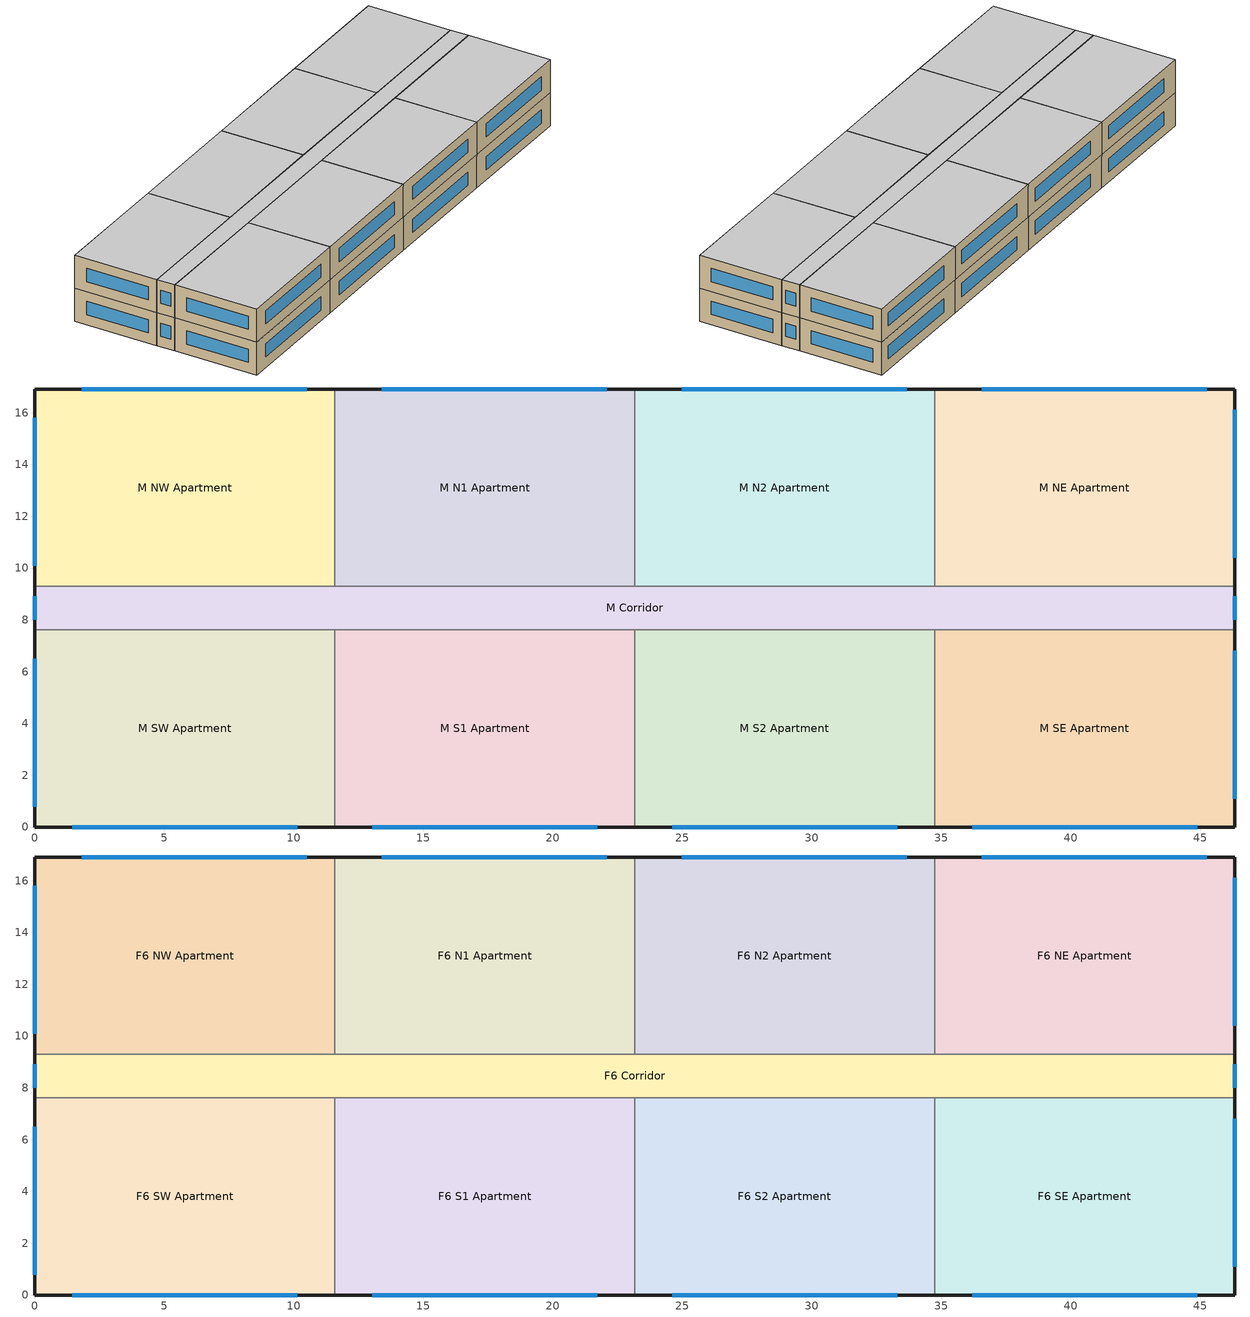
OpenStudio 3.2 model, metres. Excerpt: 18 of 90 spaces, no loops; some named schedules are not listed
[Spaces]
M S1 Apartment
 floor to F4 S1 Apartment: 23.16,7.62 23.16,0 11.58,0 11.58,7.62 z12.19
 wall outside: 11.58,0 23.16,0 z12.19:15.24
 wall to M Corridor: 23.16,7.62 11.58,7.62 z12.19:15.24
 wall to M S2 Apartment: 23.16,0 23.16,7.62 z12.19:15.24
 wall to M SW Apartment: 11.58,7.62 11.58,0 z12.19:15.24
 window: 13.03,0 21.72,0 z13.15:14.36
M Corridor
 floor to F4 Corridor: 46.33,9.3 46.33,7.62 0,7.62 0,9.3 z12.19
 wall outside: 46.33,7.62 46.33,9.3 / 0,9.3 0,7.62 z12.19:15.24
 wall to M SE Apartment: 34.75,7.62 46.33,7.62 z12.19:15.24
 wall to M NW Apartment: 11.58,9.3 0,9.3 z12.19:15.24
 wall to M SW Apartment: 0,7.62 11.58,7.62 z12.19:15.24
 wall to M N2 Apartment: 34.75,9.3 23.16,9.3 z12.19:15.24
 wall to M N1 Apartment: 23.16,9.3 11.58,9.3 z12.19:15.24
 wall to M NE Apartment: 46.33,9.3 34.75,9.3 z12.19:15.24
 wall to M S2 Apartment: 23.16,7.62 34.75,7.62 z12.19:15.24
 window: 46.33,8 46.33,8.91 / 0,8.91 0,8 z13.15:14.36
M NW Apartment
 floor to F4 NW Apartment: 11.58,16.92 11.58,9.3 0,9.3 0,16.92 z12.19
 wall outside: 11.58,16.92 0,16.92 0,9.3 z12.19:15.24
 wall to M N1 Apartment: 11.58,9.3 11.58,16.92 z12.19:15.24
 window: 0,15.8 0,10.08 / 10.5,16.92 1.81,16.92 z13.15:14.36
M N2 Apartment
 floor to F4 N2 Apartment: 34.75,16.92 34.75,9.3 23.16,9.3 23.16,16.92 z12.19
 wall outside: 34.75,16.92 23.16,16.92 z12.19:15.24
 wall to M NE Apartment: 34.75,9.3 34.75,16.92 z12.19:15.24
 wall to M N1 Apartment: 23.16,16.92 23.16,9.3 z12.19:15.24
 window: 33.66,16.92 24.98,16.92 z13.15:14.36
M SW Apartment
 floor to F4 SW Apartment: 11.58,7.62 11.58,0 0,0 0,7.62 z12.19
 wall outside: 0,7.62 0,0 11.58,0 z12.19:15.24
 window: 1.45,0 10.13,0 / 0,6.5 0,0.79 z13.15:14.36
M SE Apartment
 floor to F4 SE Apartment: 46.33,7.62 46.33,0 34.75,0 34.75,7.62 z12.19
 wall outside: 34.75,0 46.33,0 46.33,7.62 z12.19:15.24
 wall to M S2 Apartment: 34.75,7.62 34.75,0 z12.19:15.24
 window: 36.19,0 44.88,0 / 46.33,1.1 46.33,6.81 z13.15:14.36
M N1 Apartment
 floor to F4 N1 Apartment: 23.16,16.92 23.16,9.3 11.58,9.3 11.58,16.92 z12.19
 wall outside: 23.16,16.92 11.58,16.92 z12.19:15.24
 window: 22.08,16.92 13.4,16.92 z13.15:14.36
M NE Apartment
 floor to F4 NE Apartment: 46.33,16.92 46.33,9.3 34.75,9.3 34.75,16.92 z12.19
 wall outside: 46.33,9.3 46.33,16.92 34.75,16.92 z12.19:15.24
 window: 45.25,16.92 36.56,16.92 / 46.33,10.4 46.33,16.11 z13.15:14.36
M S2 Apartment
 floor to F4 S2 Apartment: 34.75,7.62 34.75,0 23.16,0 23.16,7.62 z12.19
 wall outside: 23.16,0 34.75,0 z12.19:15.24
 window: 24.61,0 33.3,0 z13.15:14.36
F6 S2 Apartment
 floor to M S2 Apartment: 34.75,7.62 34.75,0 23.16,0 23.16,7.62 z15.24
 wall outside: 23.16,0 34.75,0 z15.24:18.29
 wall to F6 Corridor: 34.75,7.62 23.16,7.62 z15.24:18.29
 wall to F6 S1 Apartment: 23.16,7.62 23.16,0 z15.24:18.29
 wall to F6 SE Apartment: 34.75,0 34.75,7.62 z15.24:18.29
 window: 24.61,0 33.3,0 z16.19:17.41
 ceiling to F7 S2 Apartment: 34.75,0 34.75,7.62 23.16,7.62 23.16,0 z18.29
F6 NE Apartment
 floor to M NE Apartment: 46.33,16.92 46.33,9.3 34.75,9.3 34.75,16.92 z15.24
 wall outside: 46.33,9.3 46.33,16.92 34.75,16.92 z15.24:18.29
 wall to F6 N2 Apartment: 34.75,16.92 34.75,9.3 z15.24:18.29
 wall to F6 Corridor: 34.75,9.3 46.33,9.3 z15.24:18.29
 window: 46.33,10.4 46.33,16.11 / 45.25,16.92 36.56,16.92 z16.19:17.41
 ceiling to F7 NE Apartment: 46.33,9.3 46.33,16.92 34.75,16.92 34.75,9.3 z18.29
F6 S1 Apartment
 floor to M S1 Apartment: 23.16,7.62 23.16,0 11.58,0 11.58,7.62 z15.24
 wall outside: 11.58,0 23.16,0 z15.24:18.29
 wall to F6 SW Apartment: 11.58,7.62 11.58,0 z15.24:18.29
 wall to F6 Corridor: 23.16,7.62 11.58,7.62 z15.24:18.29
 window: 13.03,0 21.72,0 z16.19:17.41
 ceiling to F7 S1 Apartment: 23.16,0 23.16,7.62 11.58,7.62 11.58,0 z18.29
F6 Corridor
 floor to M Corridor: 46.33,9.3 46.33,7.62 0,7.62 0,9.3 z15.24
 wall outside: 46.33,7.62 46.33,9.3 / 0,9.3 0,7.62 z15.24:18.29
 wall to F6 N1 Apartment: 23.16,9.3 11.58,9.3 z15.24:18.29
 wall to F6 SE Apartment: 34.75,7.62 46.33,7.62 z15.24:18.29
 wall to F6 SW Apartment: 0,7.62 11.58,7.62 z15.24:18.29
 wall to F6 N2 Apartment: 34.75,9.3 23.16,9.3 z15.24:18.29
 wall to F6 NW Apartment: 11.58,9.3 0,9.3 z15.24:18.29
 window: 46.33,8 46.33,8.91 / 0,8.91 0,8 z16.19:17.41
 ceiling to F7 Corridor: 46.33,7.62 46.33,9.3 0,9.3 0,7.62 z18.29
F6 SE Apartment
 floor to M SE Apartment: 46.33,7.62 46.33,0 34.75,0 34.75,7.62 z15.24
 wall outside: 34.75,0 46.33,0 46.33,7.62 z15.24:18.29
 window: 46.33,1.1 46.33,6.81 / 36.19,0 44.88,0 z16.19:17.41
 ceiling to F7 SE Apartment: 46.33,0 46.33,7.62 34.75,7.62 34.75,0 z18.29
F6 N1 Apartment
 floor to M N1 Apartment: 23.16,16.92 23.16,9.3 11.58,9.3 11.58,16.92 z15.24
 wall outside: 23.16,16.92 11.58,16.92 z15.24:18.29
 wall to F6 N2 Apartment: 23.16,9.3 23.16,16.92 z15.24:18.29
 wall to F6 NW Apartment: 11.58,16.92 11.58,9.3 z15.24:18.29
 window: 22.08,16.92 13.4,16.92 z16.19:17.41
 ceiling to F7 N1 Apartment: 23.16,9.3 23.16,16.92 11.58,16.92 11.58,9.3 z18.29
F6 NW Apartment
 floor to M NW Apartment: 11.58,16.92 11.58,9.3 0,9.3 0,16.92 z15.24
 wall outside: 11.58,16.92 0,16.92 0,9.3 z15.24:18.29
 window: 0,15.8 0,10.08 / 10.5,16.92 1.81,16.92 z16.19:17.41
 ceiling to F7 NW Apartment: 11.58,9.3 11.58,16.92 0,16.92 0,9.3 z18.29
F6 N2 Apartment
 floor to M N2 Apartment: 34.75,16.92 34.75,9.3 23.16,9.3 23.16,16.92 z15.24
 wall outside: 34.75,16.92 23.16,16.92 z15.24:18.29
 window: 33.66,16.92 24.98,16.92 z16.19:17.41
 ceiling to F7 N2 Apartment: 34.75,9.3 34.75,16.92 23.16,16.92 23.16,9.3 z18.29
F6 SW Apartment
 floor to M SW Apartment: 11.58,7.62 11.58,0 0,0 0,7.62 z15.24
 wall outside: 0,7.62 0,0 11.58,0 z15.24:18.29
 window: 1.45,0 10.13,0 / 0,6.5 0,0.79 z16.19:17.41
 ceiling to F7 SW Apartment: 11.58,0 11.58,7.62 0,7.62 0,0 z18.29
[Site]
New York-John F Kennedy Intl AP_NY_USA: Latitude {deg}=40.65; Longitude {deg}=-73.8; Time Zone {hr}=-5; Elevation {m}=5; Terrain=City
[Building]
-HighriseApartment-ASHRAE 169-2013-4A created: 2022-04-15 15:27:18 -0700: North Axis {deg}=0; Default Construction Set=90.1-2004 - HighApt - ASHRAE 169-2013-4A; Standards Number of Stories=10; Standards Number of Above Ground Stories=10; Standards Building Type=HighriseApartment
[ClimateZones]
Climate Zone Institution Name 1=ASHRAE; Climate Zone Document Name 1=ANSI/ASHRAE Standard 169; Climate Zone Document Year 1=2006; Climate Zone Value 1=4A
[Site:WaterMainsTemperature]
Calculation Method=Correlation; Annual Average Outdoor Air Temperature {C}=12.4667; Maximum Difference In Monthly Average Outdoor Air Temperatures {deltaC}=25.2
[SizingPeriod:DesignDay] Barometric Pressure {Pa}=101241; Sky Clearness=0; Rain Indicator=0; Snow Indicator=0; Day of Month=21; Daylight Saving Time Indicator=0; Humidity Indicating Type=Wetbulb; Dry-Bulb Temperature Range Modifier Type=DefaultMultipliers
Name | Maximum Dry-Bulb Temperature {C} | Daily Dry-Bulb Temperature Range {deltaC} | Humidity Indicating Conditions at Maximum Dry-Bulb | Wind Speed {m/s} | Wind Direction {deg} | Month | Day Type | Solar Model Indicator | ASHRAE Taub | ASHRAE Taud
New.York-John.F.Kennedy.Intl.AP_NY_USA Ann Clg .4% Condns DB=>MWB | 32.1 | 7.4 | 23.1 | 5.6 | 230 | 7 | SummerDesignDay | ASHRAETau | 0.541 | 1.8
New.York-John.F.Kennedy.Intl.AP_NY_USA Ann Htg 99.6% Condns DB | -10.7 | 0 | -10.7 | 7.5 | 320 | 1 | WinterDesignDay | ASHRAEClearSky
[Site:GroundTemperature:FCfactorMethod]
January Ground Temperature {C}=14; February Ground Temperature {C}=7.3; March Ground Temperature {C}=3.3; April Ground Temperature {C}=1.2; May Ground Temperature {C}=-0.2; June Ground Temperature {C}=5.6; July Ground Temperature {C}=10.9; August Ground Temperature {C}=16.1; September Ground Temperature {C}=21.7; October Ground Temperature {C}=25; November Ground Temperature {C}=24.8; December Ground Temperature {C}=19.9
[Material:NoMass] Thermal Absorptance=0.9; Solar Absorptance=0.7
Name | Roughness | Thermal Resistance {m2-K/W} | Visible Absorptance
CP02 CARPET PAD | VeryRough | 0.21648 | 0.8
Typical Insulation R-8.93 | Smooth | 1.57183 | 0.7
Typical Carpet Pad | Smooth | 0.21648 | 0.8
Typical Insulation R-13.45 | Smooth | 2.368 | 0.7
Typical Insulation R-14.76 | Smooth | 2.59864 | 0.7
Typical Insulation R-0.58 | Smooth | 0.101875 | 0.7
Typical Insulation R-0.01 | Smooth | 0.001 | 0.7
[Material]
Name | Roughness | Thickness {m} | Conductivity {W/m-K} | Density {kg/m3} | Specific Heat {J/kg-K} | Thermal Absorptance | Solar Absorptance | Visible Absorptance
100mm Normalweight concrete floor | MediumSmooth | 0.1016 | 2.31 | 2322 | 832
G01 13mm gypsum board | Smooth | 0.0127 | 0.16 | 800 | 1090 | 0.9 | 0.7 | 0.5
4 in. Normalweight Concrete Floor | MediumRough | 0.1016 | 2.31 | 2322 | 832 | 0.9 | 0.7 | 0.7
25mm Stucco | Smooth | 0.0254 | 0.72 | 1856 | 840 | 0.9 | 0.7 | 0.7
5/8 in. Gypsum Board | MediumSmooth | 0.0159 | 0.16 | 800 | 1090 | 0.9 | 0.7 | 0.7
Roof Membrane | VeryRough | 0.0095 | 0.16 | 1121.29 | 1460 | 0.9 | 0.7 | 0.7
Metal Roof Surface; F08 Metal surface | Smooth | 0.0008 | 45.28 | 7824 | 500 | 0.9 | 0.7 | 0.7
6 in. Normalweight Concrete Floor | MediumRough | 0.1524 | 2.31 | 2322 | 832 | 0.9 | 0.7 | 0.7
8 in. Concrete Block Basement Wall | MediumRough | 0.2032 | 1.326 | 1842 | 912 | 0.9 | 0.7 | 0.7
G05 25mm wood | MediumSmooth | 0.0254 | 0.15 | 608 | 1630 | 0.9 | 0.5 | 0.5
Std Wood 6inch | MediumSmooth | 0.15 | 0.12 | 540 | 1210 | 0.9 | 0.7 | 0.7
[DefaultConstructionSet]
90.1-2004 - HighApt - ASHRAE 169-2013-4A: Default Exterior Surface Constructions=Default Surface Constructions 1; Default Interior Surface Constructions=Default Surface Constructions 2; Default Ground Contact Surface Constructions=Default Surface Constructions 3; Default Exterior SubSurface Constructions=Default Sub Surface Constructions 1; Default Interior SubSurface Constructions=Default Sub Surface Constructions 2; Interior Partition Construction=Typical Interior Partition
[DefaultSurfaceConstructions]
Name | Floor Construction | Wall Construction | Roof Ceiling Construction
Default Surface Constructions 1 | Typical Insulated Exterior Mass Floor R-11.49 | Typical Insulated Steel Framed Exterior Wall R-15.63 | Typical IEAD Roof R-15.87
Default Surface Constructions 2 | Typical Interior Floor | Typical Interior Wall | Typical Interior Ceiling
Default Surface Constructions 3 | Typical Insulated Carpeted 6in Slab Floor | Typical Insulated Basement Mass Wall
[Construction]
Typical Insulated Exterior Mass Floor R-11.49: Typical Insulation R-8.93, 4 in. Normalweight Concrete Floor, Typical Carpet Pad
Typical Insulated Steel Framed Exterior Wall R-15.63: 25mm Stucco, 5/8 in. Gypsum Board, Typical Insulation R-13.45, 5/8 in. Gypsum Board
Typical IEAD Roof R-15.87: Roof Membrane, Typical Insulation R-14.76, Metal Roof Surface
Typical Interior Floor: 100mm Normalweight concrete floor, CP02 CARPET PAD
Typical Interior Wall: G01 13mm gypsum board, G01 13mm gypsum board
Typical Interior Ceiling: CP02 CARPET PAD, 100mm Normalweight concrete floor
Typical Insulated Carpeted 6in Slab Floor: 6 in. Normalweight Concrete Floor, Typical Carpet Pad
Typical Insulated Basement Mass Wall: 8 in. Concrete Block Basement Wall
U 0.57 SHGC 0.39 Dbl Ref-D Clr 6mm/6mm Air: REF D CLEAR 6MM, AIR 6MM, CLEAR 6MM
Typical Insulated Metal Door R-1.43: F08 Metal surface, Typical Insulation R-0.58
Typical Overhead Door R-0.86: Typical Insulation R-0.01
U 1.17 SHGC 0.49 Simple Glazing Skylight U-1.17 SHGC 0.39: U 1.17 SHGC 0.49 Simple Glazing U-1.17 SHGC 0.39
Typical Interior Window: Clear 3mm
Typical Interior Door; Typical Interior Partition: G05 25mm wood
InteriorFurnishings: Std Wood 6inch
[DefaultSubSurfaceConstructions]
Name | Fixed Window Construction | Operable Window Construction | Door Construction | Glass Door Construction | Overhead Door Construction | Skylight Construction | Tubular Daylight Dome Construction | Tubular Daylight Diffuser Construction
Default Sub Surface Constructions 1 | U 0.57 SHGC 0.39 Dbl Ref-D Clr 6mm/6mm Air | U 0.57 SHGC 0.39 Dbl Ref-D Clr 6mm/6mm Air | Typical Insulated Metal Door R-1.43 | U 0.57 SHGC 0.39 Dbl Ref-D Clr 6mm/6mm Air | Typical Overhead Door R-0.86 | U 1.17 SHGC 0.49 Simple Glazing Skylight U-1.17 SHGC 0.39 | Typical Interior Window | Typical Interior Window
Default Sub Surface Constructions 2 | Typical Interior Window | Typical Interior Window | Typical Interior Door
[WindowMaterial:Glazing] Optical Data Type=SpectralAverage; Infrared Transmittance at Normal Incidence=0; Front Side Infrared Hemispherical Emissivity=0.84; Conductivity {W/m-K}=0.9; Dirt Correction Factor for Solar and Visible Transmittance=1; Solar Diffusing=No
Name | Thickness {m} | Solar Transmittance at Normal Incidence | Front Side Solar Reflectance at Normal Incidence | Back Side Solar Reflectance at Normal Incidence | Visible Transmittance at Normal Incidence | Front Side Visible Reflectance at Normal Incidence | Back Side Visible Reflectance at Normal Incidence | Back Side Infrared Hemispherical Emissivity
REF D CLEAR 6MM | 0.006 | 0.429 | 0.308 | 0.379 | 0.334 | 0.453 | 0.505 | 0.82
CLEAR 6MM | 0.006 | 0.775 | 0.071 | 0.071 | 0.881 | 0.08 | 0.08 | 0.84
Clear 3mm | 0.003 | 0.837 | 0.075 | 0.075 | 0.898 | 0.081 | 0.081 | 0.84
[WindowMaterial:Gas]
AIR 6MM: Gas Type=Air; Thickness {m}=0.0063
[WindowMaterial:SimpleGlazingSystem]
U 1.17 SHGC 0.49 Simple Glazing U-1.17 SHGC 0.39: U-Factor {W/m2-K}=6.64357; Solar Heat Gain Coefficient=0.39; Visible Transmittance=0.38
[Space] Part of Total Floor Area=Yes
Name | Space Type | Building Story | Thermal Zone
F6 NE Apartment | HighriseApartment Apartment | Building Story 6 | F6 NE Apartment ZN
F6 S1 Apartment | HighriseApartment Apartment | Building Story 6 | F6 S1 Apartment ZN
F6 SE Apartment | HighriseApartment Apartment | Building Story 6 | F6 SE Apartment ZN
M NE Apartment | HighriseApartment Apartment | Building Story 5 | M NE Apartment ZN
M S1 Apartment | HighriseApartment Apartment | Building Story 5 | M S1 Apartment ZN
M Corridor | HighriseApartment Corridor | Building Story 5 | M Corridor ZN
F6 S2 Apartment | HighriseApartment Apartment | Building Story 6 | F6 S2 Apartment ZN
M SW Apartment | HighriseApartment Apartment | Building Story 5 | M SW Apartment ZN
F6 Corridor | HighriseApartment Corridor | Building Story 6 | F6 Corridor ZN
M NW Apartment | HighriseApartment Apartment | Building Story 5 | M NW Apartment ZN
M N2 Apartment | HighriseApartment Apartment | Building Story 5 | M N2 Apartment ZN
M N1 Apartment | HighriseApartment Apartment | Building Story 5 | M N1 Apartment ZN
F6 N1 Apartment | HighriseApartment Apartment | Building Story 6 | F6 N1 Apartment ZN
F6 N2 Apartment | HighriseApartment Apartment | Building Story 6 | F6 N2 Apartment ZN
M SE Apartment | HighriseApartment Apartment | Building Story 5 | M SE Apartment ZN
F6 NW Apartment | HighriseApartment Apartment | Building Story 6 | F6 NW Apartment ZN
F6 SW Apartment | HighriseApartment Apartment | Building Story 6 | F6 SW Apartment ZN
M S2 Apartment | HighriseApartment Apartment | Building Story 5 | M S2 Apartment ZN
[BuildingStory]
Name | Nominal Z Coordinate {m}
Building Story 5 | 12.1914
Building Story 6 | 15.2393
[SpaceType] Standards Building Type=HighriseApartment
Name | Default Schedule Set | Design Specification Outdoor Air Object | Standards Space Type
HighriseApartment Corridor | HighriseApartment Corridor Schedule Set | HighriseApartment Corridor Ventilation | Corridor
HighriseApartment Apartment | HighriseApartment Apartment Schedule Set | HighriseApartment Apartment Ventilation | Apartment
[People]
HighriseApartment Apartment People: People Definition=HighriseApartment Apartment People Definition; Space or SpaceType=HighriseApartment Apartment; Work Efficiency Schedule=Work Efficiency Schedule; Clothing Insulation Schedule=Clothing Schedule; Air Velocity Schedule=Air Velocity Schedule; Multiplier=1
[Lights] Space or SpaceType=HighriseApartment Apartment; Fraction Replaceable=1
Name | Lights Definition
HighriseApartment Apartment Lights | HighriseApartment Apartment Lights Definition
HighriseApartment Apartment Additional Lights | HighriseApartment Apartment Additional Lights Definition
[DesignSpecification:OutdoorAir]
HighriseApartment Apartment Ventilation: Outdoor Air Method=Sum; Outdoor Air Flow Air Changes per Hour {1/hr}=0.35
[DefaultScheduleSet]
HighriseApartment Apartment Schedule Set: Number of People Schedule=ApartmentHighRise OCC_APT_SCH; People Activity Level Schedule=ApartmentMidRise Activity Schedule; Lighting Schedule=ApartmentHighRise LTG_APT_SCH; Electric Equipment Schedule=ApartmentHighRise EQP_APT_SCH; Infiltration Schedule=ApartmentHighRise INF_APT_SCH
[ThermostatSetpoint:DualSetpoint]
Name | Heating Setpoint Temperature Schedule | Cooling Setpoint Temperature Schedule
HighriseApartment Corridor Thermostat 4; HighriseApartment Corridor Thermostat 9
HighriseApartment Apartment Thermostat 25; HighriseApartment Apartment Thermostat 26; HighriseApartment Apartment Thermostat 27; HighriseApartment Apartment Thermostat 28; HighriseApartment Apartment Thermostat 29; HighriseApartment Apartment Thermostat 30; HighriseApartment Apartment Thermostat 31; HighriseApartment Apartment Thermostat 32; HighriseApartment Apartment Thermostat 64; HighriseApartment Apartment Thermostat 65; HighriseApartment Apartment Thermostat 66; HighriseApartment Apartment Thermostat 67; HighriseApartment Apartment Thermostat 68; HighriseApartment Apartment Thermostat 69; HighriseApartment Apartment Thermostat 70; HighriseApartment Apartment Thermostat 71 | ApartmentHighRise HTGSETP_APT_SCH | ApartmentHighRise CLGSETP_APT_SCH
[SpaceInfiltration:DesignFlowRate] Schedule=ApartmentHighRise INF_APT_SCH; Design Flow Rate Calculation Method=Flow/ExteriorArea; Flow per Exterior Surface Area {m3/s-m2}=0.00102523; Constant Term Coefficient=0; Temperature Term Coefficient=0; Velocity Term Coefficient=0.224; Velocity Squared Term Coefficient=0
Name | Space or SpaceType
F6 Corridor Infiltration | F6 Corridor
F6 N1 Apartment Infiltration | F6 N1 Apartment
F6 N2 Apartment Infiltration | F6 N2 Apartment
F6 NE Apartment Infiltration | F6 NE Apartment
F6 NW Apartment Infiltration | F6 NW Apartment
F6 S1 Apartment Infiltration | F6 S1 Apartment
F6 S2 Apartment Infiltration | F6 S2 Apartment
F6 SE Apartment Infiltration | F6 SE Apartment
F6 SW Apartment Infiltration | F6 SW Apartment
M Corridor Infiltration | M Corridor
M N1 Apartment Infiltration | M N1 Apartment
M N2 Apartment Infiltration | M N2 Apartment
M NE Apartment Infiltration | M NE Apartment
M NW Apartment Infiltration | M NW Apartment
M S1 Apartment Infiltration | M S1 Apartment
M S2 Apartment Infiltration | M S2 Apartment
M SE Apartment Infiltration | M SE Apartment
M SW Apartment Infiltration | M SW Apartment
[ThermalZone] Use Ideal Air Loads=No
Name | Thermostat
F6 Corridor ZN | HighriseApartment Corridor Thermostat 4
F6 N1 Apartment ZN | HighriseApartment Apartment Thermostat 25
F6 N2 Apartment ZN | HighriseApartment Apartment Thermostat 26
F6 NE Apartment ZN | HighriseApartment Apartment Thermostat 27
F6 NW Apartment ZN | HighriseApartment Apartment Thermostat 28
F6 S1 Apartment ZN | HighriseApartment Apartment Thermostat 29
F6 S2 Apartment ZN | HighriseApartment Apartment Thermostat 30
F6 SE Apartment ZN | HighriseApartment Apartment Thermostat 31
F6 SW Apartment ZN | HighriseApartment Apartment Thermostat 32
M Corridor ZN | HighriseApartment Corridor Thermostat 9
M N1 Apartment ZN | HighriseApartment Apartment Thermostat 64
M N2 Apartment ZN | HighriseApartment Apartment Thermostat 65
M NE Apartment ZN | HighriseApartment Apartment Thermostat 66
M NW Apartment ZN | HighriseApartment Apartment Thermostat 67
M S1 Apartment ZN | HighriseApartment Apartment Thermostat 68
M S2 Apartment ZN | HighriseApartment Apartment Thermostat 69
M SE Apartment ZN | HighriseApartment Apartment Thermostat 70
M SW Apartment ZN | HighriseApartment Apartment Thermostat 71
[InternalMass:Definition]
Internal Mass Definition 1: Construction=InteriorFurnishings; Design Level Calculation Method=SurfaceArea/Area; Surface Area per Space Floor Area=2
[InternalMass] Internal Mass Definition=Internal Mass Definition 1; Multiplier=1
Name | Space or SpaceType
F6 SW Apartment Mass | F6 SW Apartment
F6 NW Apartment Mass | F6 NW Apartment
M N1 Apartment Mass | M N1 Apartment
F6 S2 Apartment Mass | F6 S2 Apartment
M NE Apartment Mass | M NE Apartment
F6 S1 Apartment Mass | F6 S1 Apartment
M S1 Apartment Mass | M S1 Apartment
F6 SE Apartment Mass | F6 SE Apartment
M SW Apartment Mass | M SW Apartment
F6 NE Apartment Mass | F6 NE Apartment
F6 N2 Apartment Mass | F6 N2 Apartment
M NW Apartment Mass | M NW Apartment
M SE Apartment Mass | M SE Apartment
M N2 Apartment Mass | M N2 Apartment
M S2 Apartment Mass | M S2 Apartment
F6 N1 Apartment Mass | F6 N1 Apartment
[Exterior:Lights:Definition]
NonDimming Exterior Lights Def: Design Level {W}=13580
[Exterior:Lights]
NonDimming Exterior Lights Def: Exterior Lights Definition=NonDimming Exterior Lights Def; Schedule=ApartmentHighRise Exterior_Lgt_ALWAYS_ON; Control Option=AstronomicalClock
